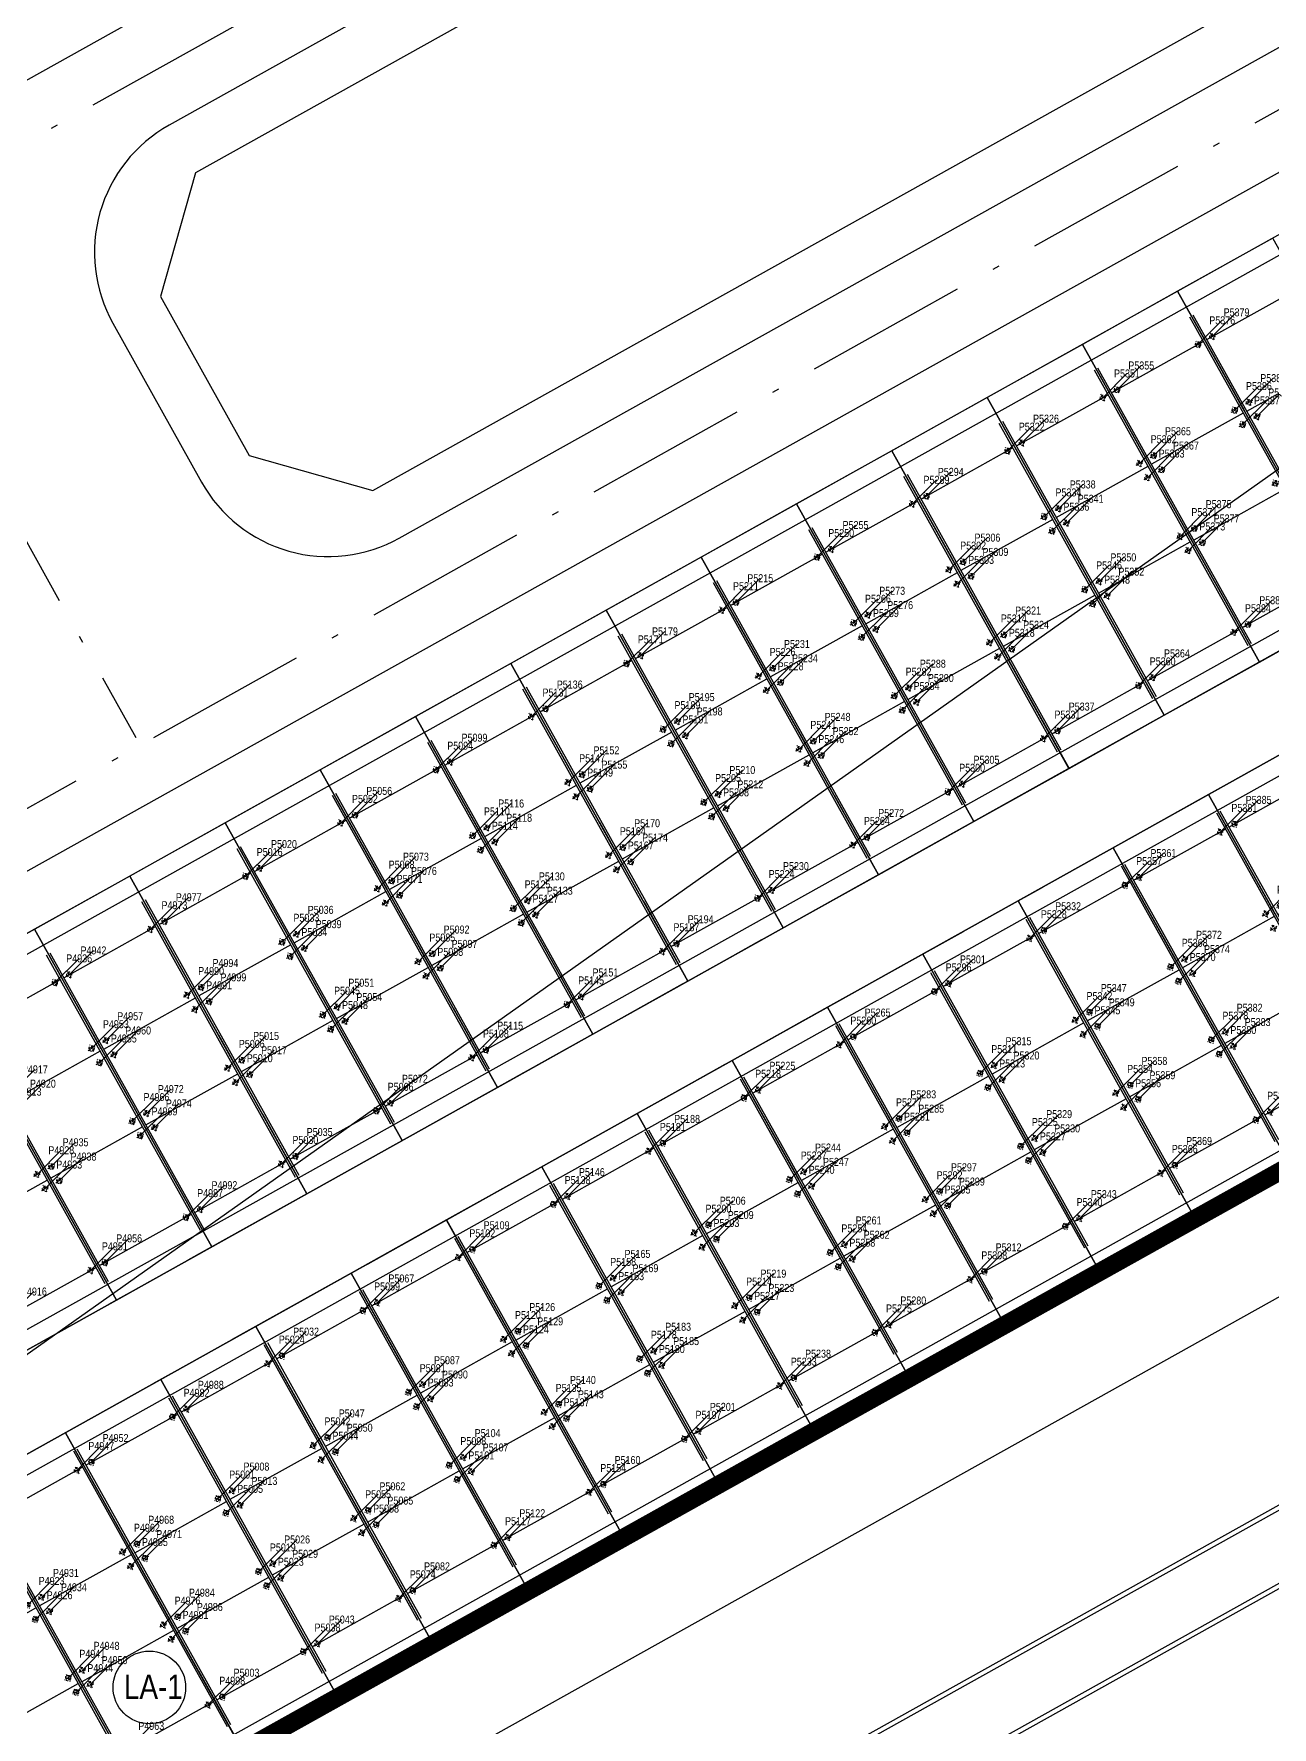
# Model space of a CAD drawing. Header units: millimetres. Extents: x 0 to 571985, y 0 to 2066666.
# Drawn here: x 569044.7 to 569112.8, y 2066265.1 to 2066358.2 of the extents above; entities that cross this region are included whole.
import ezdxf
from ezdxf.enums import TextEntityAlignment as Align
from ezdxf.xclip import XClip

# ---------------------------------------------------------------- set-up
doc = ezdxf.new("R2010")
doc.units = ezdxf.units.MM
for name, pattern in [('ACAD_ISO10W100', [18.5, 12, -3, 0.5, -3]), ('CENTER', [3, 1.5, -0.5, 0.5, -0.5]), ('CENTER2', [1.125, 0.75, -0.125, 0.125, -0.125]), ('HIDDEN', [0.75, 0.5, -0.25]), ('Xref Grid (A1)$0$CENTER2', [1.125, 0.75, -0.125, 0.125, -0.125])]:
    doc.linetypes.add(name, pattern=pattern)
for name, color, linetype, lineweight in [('A-KY HIEU', 34, 'Continuous', 20), ('A-NET THAY', 125, 'Continuous', 18), ('boDnv', 54, 'Continuous', 25), ('E- RANH GIOI', 1, 'CENTER', 13), ('kata_text', 254, 'Continuous', 30)]:
    doc.layers.add(name, color=color, linetype=linetype, lineweight=lineweight)
for name, color, linetype in [('BoThamCo', 94, 'Continuous'), ('CDC.01.AXIS', 160, 'CENTER2'), ('ChiaLo', 128, 'CENTER'), ('datOBt', 42, 'Continuous'), ('datOlienke', 42, 'Continuous'), ('datTruog', 134, 'Continuous'), ('LogDg', 7, 'Continuous'), ('LoLK', 6, 'Continuous'), ('RANHGIOI', 2, 'HIDDEN'), ('TimDg', 222, 'Continuous'), ('ViaHeS', 32, 'Continuous'), ('Xref Grid (A1)$0$01.AXIS', 160, 'Xref Grid (A1)$0$CENTER2')]:
    doc.layers.add(name, color=color, linetype=linetype)
doc.layers.add('KCS_Plotter', color=11, linetype='Continuous', plot=False)
doc.styles.add('kata_dim', font='vnrms.shx', dxfattribs={"width": 0.66, "oblique": 7})
doc.styles.add('kata_text', font='arial.ttf', dxfattribs={"width": 0.8})
doc.styles.add('rms', font='romans.shx', dxfattribs={"width": 0.7, "bigfont": 'vns.shx'})
doc.styles.add('VNH', font='', dxfattribs={"height": 2.5})
doc.styles.get('VNH').set_extended_font_data('.VnArial NarrowH')
doc.linetypes.add('ADL', pattern='A,0.125,-0.15,["++",rms,S=0.5,R=0,X=0,Y=-0.2245],-1.35,1.125', length=2.75)
doc.dimstyles.new('kata_dim_iso', dxfattribs={"dimtxt": 2.5, "dimasz": 1.5, "dimexe": 1.5, "dimexo": 2.5, "dimtad": 1, "dimdec": 0, "dimzin": 0, "dimdsep": 46, "dimtxsty": 'kata_dim', "dimblk": 'kata_block_ArchTick', "dimcen": 0.09, "dimdle": 1.2, "dimclrd": 8, "dimclre": 8, "dimclrt": 3, "dimadec": 0, "dimazin": 0, "dimtfac": 1, "dimtdec": 0, "dimtix": 1, "dimtofl": 0, "dimtmove": 0, "dimatfit": 3, "dimfxl": 3.75, "dimfxlon": 1, "dimtolj": 1, "dimtzin": 0, "dimarcsym": 0})

# ---------------------------------------------------------------- blocks, each defined once
blk = doc.blocks.new('NEN')
at = {"layer": 'boDnv', "color": 10, "linetype": 'ADL', "ltscale": 0.25}
for points in [[(359.506, 130.346), (389.04, 76.775), (387.315, 70.754), (232.191, -15.805), (226.405, -14.021), (199.009, 40.755), (200.902, 46.897), (353.525, 132.059)], [(236.622, -34.449), (249.689, -60.576), (255.475, -62.36), (412.421, 25.215), (414.146, 31.236), (400.061, 56.783), (394.08, 58.497), (238.515, -28.308)]]:
    blk.add_lwpolyline(points, close=True, dxfattribs=at)
for points in [[(447.024, -28.766, 0.001711), (440.579, -16.796), (434.623, -15.073), (276.129, -103.512), (274.235, -109.654), (280.307, -121.793)], [(453.046, -54.034), (455.698, -45.19, 0.001456), (450.312, -34.947), (283.441, -128.06), (289.631, -140.435), (295.361, -142.147), (300.824, -138.974)]]:
    blk.add_lwpolyline(points, format="xyb", close=True, dxfattribs=at)
at = {"layer": 'BoThamCo'}
blk.add_lwpolyline([(428.718, -3.481), (430.67, 3.334), (425.842, 12.092), (419.062, 14.034), (356.109, -21.094), (354.179, -27.896), (359.052, -36.629), (365.854, -38.559)], close=True, dxfattribs=at)
blk.add_lwpolyline([(460.283, -73.758, 1), (458.578, -70.701), (309.358, -153.965, 0.773158), (310.211, -157.243, 0.127931), (311.064, -157.021)], format="xyb", close=True, dxfattribs=at)
at = {"layer": 'ChiaLo', "ltscale": 5}
for points in [[(407.979, 44.494), (242.267, -47.972)], [(410.125, -27.598), (419.87, -45.063)], [(448.369, -29.161), (362.235, -77.223), (352.49, -59.758)], [(404.885, -30.521), (414.63, -47.986)], [(399.646, -33.445), (409.391, -50.91)], [(450.717, -33.576), (364.672, -81.589), (374.417, -99.054)], [(394.406, -36.369), (404.151, -53.834)], [(389.167, -39.292), (398.912, -56.757)], [(383.927, -42.216), (393.672, -59.681)], [(378.688, -45.14), (388.433, -62.605)], [(373.448, -48.063), (383.193, -65.528)], [(368.208, -50.987), (377.954, -68.452)], [(362.969, -53.91), (372.714, -71.375)], [(411.827, -55.276), (421.573, -72.741)], [(357.729, -56.834), (367.475, -74.299)], [(406.588, -58.2), (416.333, -75.665)], [(352.49, -59.758), (362.235, -77.223), (279.9, -123.165)], [(401.348, -61.124), (411.094, -78.589)], [(347.25, -62.681), (356.996, -80.146)], [(396.109, -64.047), (405.854, -81.512)], [(342.011, -65.605), (351.756, -83.07)], [(390.869, -66.971), (400.615, -84.436)], [(385.63, -69.894), (395.375, -87.359)], [(380.39, -72.818), (390.136, -90.283)], [(375.151, -75.742), (384.896, -93.207)], [(369.911, -78.665), (379.657, -96.13)], [(374.417, -99.054), (364.672, -81.589), (282.119, -127.653)], [(359.432, -84.513), (369.178, -101.978)], [(354.193, -87.436), (363.938, -104.901)], [(348.953, -90.36), (358.699, -107.825)], [(343.714, -93.283), (353.459, -110.748)], [(338.474, -96.207), (348.22, -113.672)]]:
    blk.add_lwpolyline(points, dxfattribs=at)
at = {"layer": 'datOBt'}
blk.add_lwpolyline([(235.548, -34.538), (248.986, -61.406), (255.589, -63.441), (413.268, 24.543), (415.221, 31.358), (400.736, 57.63), (393.956, 59.573), (237.678, -27.63)], close=True, dxfattribs=at)
at = {"layer": 'datOlienke'}
for points in [[(448.369, -29.161, 0.001887), (441.258, -15.951), (434.5, -13.997), (275.291, -102.834), (273.162, -109.742), (279.88, -123.176)], [(453.888, -54.71), (456.773, -45.088, 0.001636), (450.717, -33.576), (282.119, -127.653), (288.93, -141.269), (295.49, -143.229), (301.319, -139.843)]]:
    blk.add_lwpolyline(points, format="xyb", close=True, dxfattribs=at)
at = {"layer": 'datTruog', "linetype": 'ByBlock'}
blk.add_lwpolyline([(360.181, 131.193), (390.115, 76.896), (388.163, 70.081), (232.305, -16.886), (225.702, -14.851), (197.935, 40.666), (200.065, 47.574), (353.401, 133.135)], close=True, dxfattribs=at)
at = {"layer": 'LogDg'}
for points in [[(34.296, -348.766, -0.124666), (14.114, -339.771, 0.262937), (-5.331, -336.771, -0.009345), (-40.959, -349.473), (-145.868, -384.68, 0.405257), (-155.456, -403.235), (-146.557, -432.72), (-158.046, -436.187), (-166.572, -407.936, 0.423227), (-185.704, -398.049), (-272.077, -427.035, 0.40652), (-277.181, -436.964), (-262.947, -483.397), (-271.552, -486.035), (-285.593, -440.232, 0.421949), (-295.787, -434.992), (-422.26, -477.436, 0.346831), (-427.684, -485.726), (-426.662, -497.249, 0.109851), (-417.21, -527.045), (-422.398, -530.058, -0.109851), (-432.639, -497.779), (-433.194, -491.512, 0.484967), (-443.708, -484.634), (-484.199, -498.222, 0.36701), (-492.228, -511.51), (-484.402, -560.012), (-490.326, -560.967), (-497.433, -516.92, 0.457512), (-512.889, -507.388), (-525.337, -511.314, 0.375227), (-533.554, -524.795, 0.049445), (-523.248, -562.118), (-518.404, -576.577), (-525.515, -578.96), (-530.307, -564.659, -0.044276), (-540.221, -530.036, 0.448349), (-555.614, -520.863), (-568.853, -525.038), (-576.072, -502.149), (-552.391, -494.681, 0.333336), (-544.003, -482.976), (-545.865, -397.305, 0.120559), (-569.998, -307.198), (-621.979, -219.712, 0.334943), (-635.359, -214.239), (-686.931, -227.855), (-689.803, -216.977), (-647.957, -205.93, 0.498191), (-640.704, -188.198), (-654.378, -165.183, -0.144979), (-668.853, -108.061), (-659.845, 118.23, 0.428088), (-671.924, 130.707), (-689.222, 130.58), (-689.305, 141.83), (-670.344, 141.969, 0.400474), (-658.442, 153.492), (-657.828, 168.904), (-656.06, 189.374), (-648.588, 188.728), (-650.341, 168.432), (-650.889, 154.678, 0.425345), (-638.921, 142.201), (-621.613, 142.328, 0.402651), (-609.707, 153.94), (-609.387, 163.859, -0.019867), (-608.227, 179.942), (-606.8, 192.652), (-600.838, 191.983), (-602.264, 179.273, 0.019867), (-603.39, 163.665), (-603.676, 154.802, 0.425871), (-591.594, 142.415), (-548.362, 142.733), (-548.28, 131.483), (-592.887, 131.155, 0.401789), (-604.791, 119.578), (-607.754, 35.571, -0.005984), (-607.983, 30.718, 0.462462), (-599.177, 22.287), (-555.377, 26.801), (-554.762, 20.832), (-603.242, 15.836, 0.355613), (-610.381, 8.689), (-613.794, -24.838, 0.475348), (-605.015, -33.606), (-508.268, -23.636, 0.016072), (-476.806, -19.368, 0.37392), (-470.138, -11.259), (-470.705, 9.348), (-464.707, 9.513), (-464.235, -7.648, 0.461916), (-454.747, -15.288), (-421.581, -8.993, 0.020567), (-382.015, 0.216), (-299.764, 22.963, 0.415004), (-292.798, 35.293), (-296.969, 50.218), (-285.412, 53.448), (-281.218, 38.439, 0.413423), (-268.921, 31.492), (-169.968, 58.858, 0.427702), (-164.496, 69.052), (-169.623, 84.754), (-163.92, 86.616), (-158.479, 69.956, 0.400853), (-148.742, 64.729), (-123.897, 71.6, 0.437327), (-113.795, 91.173), (-114.462, 93.013), (-128.551, 136.154), (-105.736, 143.605), (-91.769, 100.833), (-90.91, 98.466, 0.429754), (-70.957, 89.772, 0.001079), (-63.934, 92.766, 0.001474), (-62.342, 93.454), (-47.534, 99.909, 0.386536), (-43.126, 109.726), (-48.301, 125.574), (-42.598, 127.436), (-38.076, 113.59, 0.442444), (-27.275, 108.739), (111.617, 169.28, 0.414214), (115.754, 179.811), (109.361, 194.478), (114.861, 196.875), (121.255, 182.208, 0.414214), (131.785, 178.071), (252.97, 230.894), (276.872, 241.312), (291.579, 249.057, 0.419837), (295.267, 261.365), (290.95, 269.196), (301.459, 274.99), (306.058, 266.648, 0.408717), (318.136, 263.031), (326.546, 267.464), (332.148, 256.836), (324.233, 252.656, 0.419466), (320.555, 240.352), (397.092, 101.523, 0.433643), (408.413, 98.649), (440.787, 119.386), (444.023, 114.334), (410.428, 92.813, 0.395048), (407.737, 82.215), (451.056, 3.639, -0.005576), (472.219, -35.781, 0.422017), (490.066, -41.118), (502.995, -33.918), (514.672, -54.886), (500.295, -62.892, 0.404193), (495.052, -80.181), (502.502, -94.711), (491.824, -100.186), (485.095, -87.061, 0.424556), (467.192, -81.64), (316.164, -165.913), (307.211, -171.115, 0.396001), (304.075, -181.611), (326.147, -225.742), (318.098, -229.768), (296.726, -187.038, 0.432664), (285.552, -183.699), (178.072, -246.148, 0.389772), (174.86, -256.488), (194.1, -297.126), (188.677, -299.693), (170.231, -260.733, 0.439085), (158.982, -257.239), (145.496, -265.075, -0.013452), (97.701, -291.151, 0.262926), (86.853, -307.563, -0.162068), (76.015, -333.842, 0.270323), (72.318, -353.653), (79.981, -375.074), (57.383, -383.157), (49.72, -361.737, 0.270325), (34.296, -348.766)], [(462.182, -42.484, 0.004173), (446.541, -13.107, 0.41755), (435.613, -9.94), (272.325, -101.054, 0.401037), (269.068, -111.618), (286.084, -145.639, 0.427514), (297.137, -149.047), (456.991, -59.849, 0.406017), (462.182, -42.484)]]:
    blk.add_lwpolyline(points, format="xyb", dxfattribs=at)
for points in [[(392.266, 68.936, 0.412716), (395.374, 79.784), (365.44, 134.08, 0.415712), (354.536, 137.204), (197.099, 49.355, 0.401037), (193.842, 38.79), (221.604, -16.718, 0.427514), (232.657, -20.125)], [(231.455, -36.414), (244.888, -63.273, 0.427514), (255.942, -66.68), (417.372, 23.397, 0.412716), (420.48, 34.246), (405.996, 60.518, 0.415712), (395.092, 63.642), (234.712, -25.849, 0.401037)], [(432.824, -4.625, 0.412716), (435.93, 6.222), (431.102, 14.979, 0.415712), (420.198, 18.103), (354.647, -18.474, 0.414214), (351.559, -29.358), (356.432, -38.091, 0.414214), (367.316, -41.178)], [(460.405, -73.976, 1), (458.456, -70.483), (309.236, -153.747, 0.773158), (310.211, -157.493, 0.127931), (311.185, -157.24)]]:
    blk.add_lwpolyline(points, format="xyb", close=True, dxfattribs=at)
at = {"layer": 'LoLK'}
for points in [[(415.364, -24.674), (410.125, -27.598), (419.87, -45.063), (425.109, -42.139)], [(410.125, -27.598), (404.885, -30.521), (414.63, -47.986), (419.87, -45.063)], [(404.885, -30.521), (399.646, -33.445), (409.391, -50.91), (414.63, -47.986)], [(399.646, -33.445), (394.406, -36.369), (404.151, -53.834), (409.391, -50.91)], [(394.406, -36.369), (389.167, -39.292), (398.912, -56.757), (404.151, -53.834)], [(389.167, -39.292), (383.927, -42.216), (393.672, -59.681), (398.912, -56.757)], [(383.927, -42.216), (378.688, -45.14), (388.433, -62.605), (393.672, -59.681)], [(378.688, -45.14), (373.448, -48.063), (383.193, -65.528), (388.433, -62.605)], [(373.448, -48.063), (368.208, -50.987), (377.954, -68.452), (383.193, -65.528)], [(368.208, -50.987), (362.969, -53.91), (372.714, -71.375), (377.954, -68.452)], [(417.067, -52.353), (411.827, -55.276), (421.573, -72.741), (426.812, -69.818)], [(362.969, -53.91), (357.729, -56.834), (367.475, -74.299), (372.714, -71.375)], [(411.827, -55.276), (406.588, -58.2), (416.333, -75.665), (421.573, -72.741)], [(357.729, -56.834), (352.49, -59.758), (362.235, -77.223), (367.475, -74.299)], [(406.588, -58.2), (401.348, -61.124), (411.094, -78.589), (416.333, -75.665)], [(352.49, -59.758), (347.25, -62.681), (356.996, -80.146), (362.235, -77.223)], [(401.348, -61.124), (396.109, -64.047), (405.854, -81.512), (411.094, -78.589)], [(347.25, -62.681), (342.011, -65.605), (351.756, -83.07), (356.996, -80.146)], [(396.109, -64.047), (390.869, -66.971), (400.615, -84.436), (405.854, -81.512)], [(342.011, -65.605), (336.771, -68.528), (346.517, -85.993), (351.756, -83.07)], [(390.869, -66.971), (385.63, -69.894), (395.375, -87.359), (400.615, -84.436)], [(385.63, -69.894), (380.39, -72.818), (390.136, -90.283), (395.375, -87.359)], [(380.39, -72.818), (375.151, -75.742), (384.896, -93.207), (390.136, -90.283)], [(375.151, -75.742), (369.911, -78.665), (379.657, -96.13), (384.896, -93.207)], [(369.911, -78.665), (364.672, -81.589), (374.417, -99.054), (379.657, -96.13)], [(364.672, -81.589), (359.432, -84.513), (369.178, -101.978), (374.417, -99.054)], [(359.432, -84.513), (354.193, -87.436), (363.938, -104.901), (369.178, -101.978)], [(354.193, -87.436), (348.953, -90.36), (358.699, -107.825), (363.938, -104.901)], [(348.953, -90.36), (343.714, -93.283), (353.459, -110.748), (358.699, -107.825)], [(343.714, -93.283), (338.474, -96.207), (348.22, -113.672), (353.459, -110.748)], [(338.474, -96.207), (333.235, -99.131), (342.98, -116.596), (348.22, -113.672)]]:
    blk.add_lwpolyline(points, close=True, dxfattribs=at)
at = {"layer": 'RANHGIOI', "color": 1, "ltscale": 9, "const_width": 1}
blk.add_lwpolyline([(460, -51.299, 0.006594), (435.293, -5.051), (303.078, 234.769), (284.672, 225.077), (-55.993, 76.586), (-56.839, 76.223, -0.005137), (-90.743, 62.093), (-377.217, -17.133, -0.020567), (-418.225, -26.678), (-463.443, -35.259, -0.021218), (-506.422, -41.541), (-623.638, -53.62), (-626.464, -70.884, 0.128574), (-620.42, -135.36), (-615.505, -148.86, 0.039408), (-607.143, -167.188), (-594.172, -190.555), (-547.57, -259.493, -0.11987), (-522.704, -326.397), (-507.917, -451.947), (-504.475, -473.277), (-499.271, -471.636), (-50.48, -321.024, 0.050684), (130.425, -239.135), (301.319, -139.843)], format="xyb", close=True, dxfattribs=at)
at = {"layer": 'TimDg', "linetype": 'ACAD_ISO10W100', "ltscale": 0.75}
blk.add_lwpolyline([(283.906, 294.402), (445.802, 0.743, -0.007517), (474.039, -52.348), (508.786, -120.117, 0.000278)], format="xyb", dxfattribs=at)
for points in [[(222.758, -29.084), (405.905, 73.111)], [(431.013, 27.573), (246.062, -75.628)], [(446.462, -0.451), (260.371, -104.289)], [(337.467, -24.625), (352.816, -52.132)]]:
    blk.add_lwpolyline(points, dxfattribs=at)
at = {"layer": 'ViaHeS', "elevation": 0}
blk.add_lwpolyline([(-483.362, -504.27), (-441.21, -490.124), (-436.029, -493.514), (-435.627, -498.044, 0.109851), (-424.993, -531.564), (-414.615, -525.539, -0.109851), (-423.674, -496.984), (-424.342, -489.445), (-420.001, -483.006), (-295.249, -441.14), (-289.043, -444.33), (-275.854, -487.354), (-258.645, -482.078), (-271.972, -438.601), (-268.698, -432.23), (-181.634, -403.012), (-172.975, -407.486), (-163.79, -437.92), (-140.813, -430.986), (-150.211, -399.847), (-145.597, -390.918), (-39.026, -355.153, 0.008545), (-6.235, -343.522, -0.249193), (12.375, -345.964, 0.09975), (30.772, -354.181, -0.256949), (45.215, -366.957), (51.733, -385.178), (85.63, -373.053), (79.112, -354.831, -0.256949), (82.174, -335.793, 0.136918), (92.607, -310.438, -0.249193), (103.308, -295.017, 0.012659), (148.511, -270.262), (162.157, -262.333), (168.62, -264.341), (185.966, -300.977), (196.811, -295.842), (179.033, -258.291), (181.216, -251.26), (287.384, -189.574), (293.944, -191.534), (314.073, -231.781), (330.172, -223.729), (309.538, -182.474), (311.625, -175.49), (319.134, -171.127), (408.277, -121.386), (412.274, -122.589), (434.351, -165.321), (442.347, -161.19), (420.137, -118.201), (421.38, -114.074), (470.335, -86.758), (479.641, -89.576), (486.485, -102.924), (507.841, -91.973), (500.499, -77.654), (503.421, -68.019), (517.591, -60.128), (500.076, -28.676), (486.971, -35.974), (477.625, -33.17, 0.0056), (456.311, 6.536), (412.324, 86.322), (414.12, 93.398), (444.832, 113.071), (439.977, 120.649), (409.766, 101.296), (403.142, 102.978), (327.714, 239.794), (330.524, 249.193), (334.945, 251.528), (323.749, 272.772), (318.926, 270.23), (309.354, 273.096), (306.713, 277.887), (285.696, 266.299), (288.11, 261.921), (285.295, 252.529), (274.271, 246.724), (129.387, 183.571), (122.806, 186.157), (117.612, 198.074), (106.611, 193.279), (111.806, 181.362), (109.22, 174.781), (26.33, 138.65), (-29.869, 114.154), (-36.004, 116.909), (-39.746, 128.368), (-51.153, 124.642), (-47.055, 112.092), (-50.086, 105.341), (-75.921, 94.08), (-84.511, 97.937), (-100.033, 145.467), (-134.254, 134.292), (-118.657, 86.529), (-123.231, 78.009), (-150.258, 70.535), (-156.629, 73.955), (-161.068, 87.547), (-172.475, 83.822), (-168.207, 70.753), (-171.474, 64.667), (-269.546, 37.545), (-275.711, 41.028), (-279.634, 55.063), (-302.748, 48.603), (-298.843, 34.63), (-302.316, 28.482), (-383.614, 5.999, -0.020567), (-422.7, -3.099), (-456.246, -9.465), (-461.296, -5.399), (-461.708, 9.595), (-473.703, 9.265), (-473.239, -7.637), (-478.028, -13.489, -0.015955), (-508.883, -17.667), (-606.147, -27.691), (-610.614, -23.229), (-607.49, 7.461), (-602.01, 12.947), (-554.455, 17.848), (-555.685, 29.785), (-600.448, 25.172), (-605.043, 29.645, 0.007073), (-604.756, 35.466), (-601.912, 116.095), (-594.665, 123.142), (-548.221, 123.483), (-548.421, 150.733), (-593.42, 150.402), (-600.493, 157.35, -0.027886), (-599.283, 178.939), (-597.857, 191.648), (-609.782, 192.987), (-611.208, 180.277, 0.019867), (-612.385, 163.955), (-612.597, 157.389), (-619.823, 150.342), (-639.316, 150.198), (-646.998, 158.133), (-646.598, 168.196), (-644.852, 188.405), (-659.796, 189.697), (-661.572, 169.14), (-662.014, 158.023), (-670.332, 149.97), (-689.364, 149.83), (-689.163, 122.58), (-671.417, 122.71), (-663.736, 114.776), (-672.6, -107.912, 0.144979), (-657.602, -167.099), (-644.687, -188.836), (-648.335, -197.756), (-691.845, -209.242), (-684.889, -235.59), (-633.86, -222.118), (-622.039, -226.953), (-573.255, -309.058, -0.120474), (-549.614, -397.387), (-547.842, -478.902), (-555.298, -489.306), (-577.876, -496.427), (-567.048, -530.76), (-552.743, -526.248), (-543.713, -531.719, 0.042979), (-533.836, -565.928), (-529.071, -580.151), (-514.848, -575.386), (-519.719, -560.846, -0.045576), (-529.315, -527.166), (-523.005, -516.87), (-508.247, -512.215), (-500.456, -517.02), (-493.287, -561.445), (-481.44, -559.534), (-488.883, -513.408), (-483.362, -504.27)], format="xyb", dxfattribs=at)
at = {"layer": 'ViaHeS'}
for points in [[(360.181, 131.193), (390.115, 76.896), (388.163, 70.081), (232.305, -16.886), (225.702, -14.851), (197.935, 40.666), (200.065, 47.574), (353.401, 133.135)], [(235.548, -34.538), (248.986, -61.406), (255.589, -63.441), (413.268, 24.543), (415.221, 31.358), (400.736, 57.63), (393.956, 59.573), (237.678, -27.63)], [(425.842, 12.092), (419.062, 14.034), (356.109, -21.094), (354.179, -27.896), (359.052, -36.629), (365.854, -38.559), (428.718, -3.481), (430.67, 3.334)]]:
    blk.add_lwpolyline(points, close=True, dxfattribs=at)
blk.add_lwpolyline([(441.258, -15.951), (434.5, -13.997), (275.291, -102.834), (273.162, -109.742), (288.93, -141.269), (295.49, -143.229), (301.319, -139.843), (453.888, -54.71), (456.773, -45.088, 0.004151)], format="xyb", close=True, dxfattribs=at)
blk.add_lwpolyline([(450.717, -33.576), (448.369, -29.161), (279.88, -123.176), (282.119, -127.653), (450.717, -33.576)], dxfattribs=at)
blk = doc.blocks.new('NEN A')
at = {"layer": 'datOlienke'}
for points in [[(7.63, 25, 0.001887), (7.857, 40), (2.908, 45), (-179.409, 45), (-184.635, 40.005), (-185.313, 25)], [(0, 0), (7.208, 6.997, 0.001636), (7.529, 20), (-185.54, 20), (-186.227, 4.791), (-181.454, -0.117), (-174.714, 0)]]:
    blk.add_lwpolyline(points, format="xyb", close=True, dxfattribs=at)
at = {"layer": 'LoLK'}
for points in [[(-103.005, 45), (-109.005, 45), (-109.005, 25), (-103.005, 25)], [(-97.005, 45), (-103.005, 45), (-103.005, 25), (-97.005, 25)], [(-91.005, 45), (-97.005, 45), (-97.005, 25), (-91.005, 25)], [(-85.005, 45), (-91.005, 45), (-91.005, 25), (-85.005, 25)], [(-79.005, 45), (-85.005, 45), (-85.005, 25), (-79.005, 25)], [(-73.005, 45), (-79.005, 45), (-79.005, 25), (-73.005, 25)], [(-67.005, 45), (-73.005, 45), (-73.005, 25), (-67.005, 25)], [(-61.005, 45), (-67.005, 45), (-67.005, 25), (-61.005, 25)], [(-55.005, 45), (-61.005, 45), (-61.005, 25), (-55.005, 25)], [(-49.005, 45), (-55.005, 45), (-55.005, 25), (-49.005, 25)], [(-43.005, 45), (-49.005, 45), (-49.005, 25), (-43.005, 25)], [(-37.005, 45), (-43.005, 45), (-43.005, 25), (-37.005, 25)], [(-31.005, 45), (-37.005, 45), (-37.005, 25), (-31.005, 25)], [(-25.005, 45), (-31.005, 45), (-31.005, 25), (-25.005, 25)], [(-19.005, 45), (-25.005, 45), (-25.005, 25), (-19.005, 25)], [(-121.005, 20), (-127.005, 20), (-127.005, 0), (-121.005, 0)], [(-115.005, 20), (-121.005, 20), (-121.005, 0), (-115.005, 0)], [(-109.005, 20), (-115.005, 20), (-115.005, 0), (-109.005, 0)], [(-103.005, 20), (-109.005, 20), (-109.005, 0), (-103.005, 0)], [(-97.005, 20), (-103.005, 20), (-103.005, 0), (-97.005, 0)], [(-91.005, 20), (-97.005, 20), (-97.005, 0), (-91.005, 0)], [(-85.005, 20), (-91.005, 20), (-91.005, 0), (-85.005, 0)], [(-79.005, 20), (-85.005, 20), (-85.005, 0), (-79.005, 0)], [(-73.005, 20), (-79.005, 20), (-79.005, 0), (-73.005, 0)], [(-67.005, 20), (-73.005, 20), (-73.005, 0), (-67.005, 0)], [(-61.005, 20), (-67.005, 20), (-67.005, 0), (-61.005, 0)], [(-55.005, 20), (-61.005, 20), (-61.005, 0), (-55.005, 0)], [(-49.005, 20), (-55.005, 20), (-55.005, 0), (-49.005, 0)], [(-43.005, 20), (-49.005, 20), (-49.005, 0), (-43.005, 0)], [(-37.005, 20), (-43.005, 20), (-43.005, 0), (-37.005, 0)], [(-31.005, 20), (-37.005, 20), (-37.005, 0), (-31.005, 0)]]:
    blk.add_lwpolyline(points, close=True, dxfattribs=at)
blk = doc.blocks.new('A$C758D662A')
at = {"linetype": 'HIDDEN', "ltscale": 500}
for radius in [300, 200]:
    blk.add_circle((0, 0), radius, dxfattribs=at)
at = {"layer": 'CDC.01.AXIS', "ltscale": 200}
for p, q in [((437, 0), (-437, 0)), ((0, 437), (0, -437))]:
    blk.add_line(p, q, dxfattribs=at)
blk = doc.blocks.new('pile Plan')
at = {"xscale": 0.5, "yscale": 0.5, "zscale": 0.5}
for p in [(340, 14779), (5440.000004, 14779), (340, 9630), (5440.000004, 9630), (340, 8730), (5440.000004, 8730), (340, 5040), (5440.000004, 5040), (340, 4140), (5440.000004, 4140), (340, -1), (5440.000004, -1)]:
    blk.add_blockref('A$C758D662A', p, dxfattribs=at)
blk = doc.blocks.new('A5 - 2')
at = {"layer": 'Xref Grid (A1)$0$01.AXIS', "ltscale": 500}
for p, q in [((0.11, -1.086), (0.11, -18.434)), ((5.89, -1.086), (5.89, -18.434)), ((0.11, -2.11), (5.89, -2.11)), ((0.11, -7.62), (5.89, -7.62)), ((0.11, -12.39), (5.89, -12.39)), ((0.11, -16.89), (5.89, -16.89))]:
    blk.add_line(p, q, dxfattribs=at)
at = {"xscale": 0.001, "yscale": 0.001, "zscale": 0.001}
blk.add_blockref('pile Plan', (0.11, -16.89), dxfattribs=at)
blk = doc.blocks.new('A1 - 2')
at = {"layer": 'Xref Grid (A1)$0$01.AXIS', "ltscale": 500}
for p, q in [((0.11, -1.086), (0.11, -18.434)), ((5.89, -1.086), (5.89, -18.434)), ((0.11, -2.11), (5.89, -2.11)), ((0.11, -7.62), (5.89, -7.62)), ((0.11, -12.39), (5.89, -12.39)), ((0.11, -16.89), (5.89, -16.89))]:
    blk.add_line(p, q, dxfattribs=at)
at = {"xscale": 0.001, "yscale": 0.001, "zscale": 0.001}
blk.add_blockref('pile Plan', (0.11, -16.89), dxfattribs=at)
blk = doc.blocks.new('a5 sao - 2')
at = {"layer": 'Xref Grid (A1)$0$01.AXIS', "ltscale": 500}
for p, q in [((-5.89, -1.086), (-5.89, -18.434)), ((-0.11, -1.086), (-0.11, -18.434)), ((-5.89, -2.11), (-0.11, -2.11)), ((-5.89, -7.62), (-0.11, -7.62)), ((-5.89, -12.39), (-0.11, -12.39)), ((-5.89, -16.89), (-0.11, -16.89))]:
    blk.add_line(p, q, dxfattribs=at)
at = {"xscale": 0.001, "yscale": 0.001, "zscale": 0.001}
blk.add_blockref('pile Plan', (-5.89, -16.89), dxfattribs=at)
blk = doc.blocks.new('a1 sao - 2')
at = {"layer": 'Xref Grid (A1)$0$01.AXIS', "ltscale": 500}
for p, q in [((0.11, -1.086), (0.11, -18.434)), ((5.89, -1.086), (5.89, -18.434)), ((0.11, -2.11), (5.89, -2.11)), ((0.11, -7.62), (5.89, -7.62)), ((0.11, -12.39), (5.89, -12.39)), ((0.11, -16.89), (5.89, -16.89))]:
    blk.add_line(p, q, dxfattribs=at)
at = {"xscale": 0.001, "yscale": 0.001, "zscale": 0.001}
blk.add_blockref('pile Plan', (0.11, -16.89), dxfattribs=at)
blk = doc.blocks.new('A$C33BC4D2A')
at = {"layer": 'A-KY HIEU', "color": 0, "const_width": 1.022}
blk.add_lwpolyline([(14.345, -292.097), (14.345, -4.903), (414.985, -4.903), (414.985, -292.097)], close=True, dxfattribs=at)
at = {"layer": 'Defpoints', "color": 125}
blk.add_lwpolyline([(0, -297), (420, -297), (420, 0), (0, 0)], close=True, dxfattribs=at)
blk = doc.blocks.new('kata_block_ArchTick')
at = {"color": 8}
blk.add_line((1, 0), (-1, 0), dxfattribs=at)
at = {"color": 8, "const_width": 0.15}
blk.add_lwpolyline([(-0.5, -0.5), (0.5, 0.5)], dxfattribs=at)
blk = doc.blocks.new('*U101')
at = {"color": 0, "ltscale": 0.8, "style": 'kata_text', "width": 0.8}
blk.add_attdef('TEN', text='', height=2.2, dxfattribs=at).set_placement((6.67, 6.67), align=Align.MIDDLE_CENTER)
at = {"color": 0, "ltscale": 0.8, "style": 'kata_text', "width": 0.8, "flags": 1}
blk.add_attdef('CHU_THICH', text='', height=2.2, dxfattribs=at).set_placement((0, 0), align=Align.MIDDLE_CENTER)
at = {"layer": 'Defpoints'}
blk.add_leader([(0, 0), (6.67, 6.67)], dimstyle='kata_dim_iso', override={"dimasz": 0.6, "dimgap": 0.625, "dimtad": 0}, dxfattribs=at)
blk = doc.blocks.new('A$C7EE856B3')
at = {"layer": 'kata_text', "xscale": 0.2, "yscale": 0.2, "zscale": 0.2}
for p, values in [((480.539, -96.228, 0.002), {'TEN': 'P5376'}), ((481.325, -95.789, 0.002), {'TEN': 'P5379'}), ((475.299, -99.152, 0.002), {'TEN': 'P5351'}), ((476.085, -98.713, 0.002), {'TEN': 'P5355'}), ((482.557, -99.844, 0.002), {'TEN': 'P5386'}), ((483.343, -99.406, 0.002), {'TEN': 'P5389'}), ((483.781, -100.192, 0.002), {'TEN': 'P5391'}), ((482.995, -100.63, 0.002), {'TEN': 'P5387'}), ((470.06, -102.075, 0.002), {'TEN': 'P5322'}), ((470.846, -101.637, 0.002), {'TEN': 'P5326'}), ((477.317, -102.768, 0.002), {'TEN': 'P5362'}), ((478.103, -102.329, 0.002), {'TEN': 'P5365'}), ((477.756, -103.554, 0.002), {'TEN': 'P5363'}), ((478.542, -103.115, 0.002), {'TEN': 'P5367'}), ((465.606, -104.56, 0.002), {'TEN': 'P5294'}), ((464.82, -104.999, 0.002), {'TEN': 'P5289'}), ((472.078, -105.691, 0.002), {'TEN': 'P5334'}), ((472.864, -105.253, 0.002), {'TEN': 'P5338'}), ((472.516, -106.477, 0.002), {'TEN': 'P5336'}), ((473.302, -106.039, 0.002), {'TEN': 'P5341'}), ((480.34, -106.337, 0.002), {'TEN': 'P5375'}), ((460.367, -107.484, 0.002), {'TEN': 'P5255'}), ((479.554, -106.776, 0.002), {'TEN': 'P5371'}), ((479.992, -107.562, 0.002), {'TEN': 'P5373'}), ((480.778, -107.123, 0.002), {'TEN': 'P5377'}), ((459.581, -107.922, 0.002), {'TEN': 'P5250'}), ((466.838, -108.615, 0.002), {'TEN': 'P5302'}), ((467.624, -108.176, 0.002), {'TEN': 'P5306'}), ((467.277, -109.401, 0.002), {'TEN': 'P5303'}), ((468.063, -108.962, 0.002), {'TEN': 'P5309'}), ((475.1, -109.261, 0.002), {'TEN': 'P5350'}), ((455.127, -110.408, 0.002), {'TEN': 'P5215'}), ((474.314, -109.7, 0.002), {'TEN': 'P5346'}), ((475.539, -110.047, 0.002), {'TEN': 'P5352'}), ((454.341, -110.846, 0.002), {'TEN': 'P5211'}), ((462.385, -111.1, 0.002), {'TEN': 'P5273'}), ((474.753, -110.486, 0.002), {'TEN': 'P5348'}), ((461.599, -111.539, 0.002), {'TEN': 'P5266'}), ((462.037, -112.325, 0.002), {'TEN': 'P5269'}), ((462.823, -111.886, 0.002), {'TEN': 'P5276'}), ((469.861, -112.185, 0.002), {'TEN': 'P5321'}), ((482.501, -112.058, 0.002), {'TEN': 'P5384'}), ((483.287, -111.62, 0.002), {'TEN': 'P5388'}), ((469.075, -112.623, 0.002), {'TEN': 'P5314'}), ((470.299, -112.971, 0.002), {'TEN': 'P5324'}), ((449.102, -113.77, 0.002), {'TEN': 'P5171'}), ((449.888, -113.331, 0.002), {'TEN': 'P5179'}), ((457.145, -114.024, 0.002), {'TEN': 'P5231'}), ((469.513, -113.409, 0.002), {'TEN': 'P5318'}), ((456.359, -114.462, 0.002), {'TEN': 'P5226'}), ((457.584, -114.81, 0.002), {'TEN': 'P5234'}), ((464.621, -115.108, 0.002), {'TEN': 'P5288'}), ((477.262, -114.982, 0.002), {'TEN': 'P5360'}), ((478.048, -114.543, 0.002), {'TEN': 'P5364'}), ((456.798, -115.248, 0.002), {'TEN': 'P5228'}), ((463.835, -115.547, 0.002), {'TEN': 'P5282'}), ((465.06, -115.894, 0.002), {'TEN': 'P5290'}), ((443.862, -116.693, 0.002), {'TEN': 'P5131'}), ((444.648, -116.255, 0.002), {'TEN': 'P5136'}), ((451.906, -116.947, 0.002), {'TEN': 'P5195'}), ((464.274, -116.333, 0.002), {'TEN': 'P5284'}), ((451.12, -117.386, 0.002), {'TEN': 'P5189'}), ((452.344, -117.733, 0.002), {'TEN': 'P5198'}), ((472.022, -117.906, 0.002), {'TEN': 'P5331'}), ((472.808, -117.467, 0.002), {'TEN': 'P5337'}), ((451.558, -118.172, 0.002), {'TEN': 'P5191'}), ((458.596, -118.47, 0.002), {'TEN': 'P5241'}), ((459.382, -118.032, 0.002), {'TEN': 'P5248'}), ((459.82, -118.818, 0.002), {'TEN': 'P5252'}), ((438.623, -119.617, 0.002), {'TEN': 'P5094'}), ((439.409, -119.178, 0.002), {'TEN': 'P5099'}), ((459.034, -119.256, 0.002), {'TEN': 'P5246'}), ((445.88, -120.309, 0.002), {'TEN': 'P5147'}), ((446.666, -119.871, 0.002), {'TEN': 'P5152'}), ((447.105, -120.657, 0.002), {'TEN': 'P5155'}), ((467.569, -120.391, 0.002), {'TEN': 'P5305'}), ((446.319, -121.095, 0.002), {'TEN': 'P5149'}), ((453.356, -121.394, 0.002), {'TEN': 'P5205'}), ((454.142, -120.956, 0.002), {'TEN': 'P5210'}), ((466.783, -120.829, 0.002), {'TEN': 'P5300'}), ((433.383, -122.541, 0.002), {'TEN': 'P5052'}), ((434.169, -122.102, 0.002), {'TEN': 'P5056'}), ((453.795, -122.18, 0.002), {'TEN': 'P5208'}), ((454.581, -121.741, 0.002), {'TEN': 'P5212'}), ((440.641, -123.233, 0.002), {'TEN': 'P5110'}), ((441.427, -122.795, 0.002), {'TEN': 'P5116'}), ((462.329, -123.314, 0.002), {'TEN': 'P5272'}), ((481.755, -123.035, 0.002), {'TEN': 'P5381'}), ((482.541, -122.596, 0.002), {'TEN': 'P5385'}), ((441.079, -124.019, 0.002), {'TEN': 'P5114'}), ((441.865, -123.58, 0.002), {'TEN': 'P5118'}), ((448.117, -124.318, 0.002), {'TEN': 'P5164'}), ((448.903, -123.879, 0.002), {'TEN': 'P5170'}), ((461.543, -123.753, 0.002), {'TEN': 'P5264'}), ((428.93, -125.026, 0.002), {'TEN': 'P5020'}), ((448.555, -125.104, 0.002), {'TEN': 'P5167'}), ((449.341, -124.665, 0.002), {'TEN': 'P5174'}), ((428.144, -125.464, 0.002), {'TEN': 'P5016'}), ((435.401, -126.157, 0.002), {'TEN': 'P5068'}), ((436.187, -125.718, 0.002), {'TEN': 'P5073'}), ((457.09, -126.238, 0.002), {'TEN': 'P5230'}), ((476.516, -125.959, 0.002), {'TEN': 'P5357'}), ((477.302, -125.52, 0.002), {'TEN': 'P5361'}), ((435.84, -126.943, 0.002), {'TEN': 'P5071'}), ((436.626, -126.504, 0.002), {'TEN': 'P5076'}), ((442.877, -127.241, 0.002), {'TEN': 'P5125'}), ((443.663, -126.803, 0.002), {'TEN': 'P5130'}), ((456.304, -126.676, 0.002), {'TEN': 'P5224'}), ((423.69, -127.949, 0.002), {'TEN': 'P4977'}), ((443.316, -128.027, 0.002), {'TEN': 'P5127'}), ((444.102, -127.589, 0.002), {'TEN': 'P5133'}), ((484.264, -127.531, 0.002), {'TEN': 'P5392'}), ((422.904, -128.388, 0.002), {'TEN': 'P4973'}), ((430.162, -129.08, 0.002), {'TEN': 'P5033'}), ((430.948, -128.642, 0.002), {'TEN': 'P5036'}), ((471.276, -128.882, 0.002), {'TEN': 'P5328'}), ((472.062, -128.444, 0.002), {'TEN': 'P5332'}), ((430.6, -129.866, 0.002), {'TEN': 'P5034'}), ((431.386, -129.428, 0.002), {'TEN': 'P5039'}), ((438.424, -129.726, 0.002), {'TEN': 'P5092'}), ((451.064, -129.6, 0.002), {'TEN': 'P5187'}), ((451.85, -129.161, 0.002), {'TEN': 'P5194'}), ((479.811, -130.016, 0.002), {'TEN': 'P5372'}), ((418.451, -130.873, 0.002), {'TEN': 'P4942'}), ((437.638, -130.165, 0.002), {'TEN': 'P5085'}), ((438.076, -130.951, 0.002), {'TEN': 'P5088'}), ((438.862, -130.512, 0.002), {'TEN': 'P5097'}), ((479.025, -130.455, 0.002), {'TEN': 'P5368'}), ((480.249, -130.802, 0.002), {'TEN': 'P5374'}), ((417.665, -131.311, 0.002), {'TEN': 'P4936'}), ((425.708, -131.565, 0.002), {'TEN': 'P4994'}), ((466.037, -131.806, 0.002), {'TEN': 'P5296'}), ((466.823, -131.367, 0.002), {'TEN': 'P5301'}), ((479.463, -131.241, 0.002), {'TEN': 'P5370'}), ((424.922, -132.004, 0.002), {'TEN': 'P4990'}), ((425.361, -132.79, 0.002), {'TEN': 'P4991'}), ((426.147, -132.351, 0.002), {'TEN': 'P4999'}), ((433.184, -132.65, 0.002), {'TEN': 'P5051'}), ((445.825, -132.524, 0.002), {'TEN': 'P5145'}), ((446.611, -132.085, 0.002), {'TEN': 'P5151'}), ((432.398, -133.089, 0.002), {'TEN': 'P5045'}), ((433.623, -133.436, 0.002), {'TEN': 'P5054'}), ((473.785, -133.379, 0.002), {'TEN': 'P5342'}), ((474.571, -132.94, 0.002), {'TEN': 'P5347'}), ((475.01, -133.726, 0.002), {'TEN': 'P5349'}), ((420.469, -134.489, 0.002), {'TEN': 'P4957'}), ((432.837, -133.874, 0.002), {'TEN': 'P5048'}), ((461.583, -134.291, 0.002), {'TEN': 'P5265'}), ((474.224, -134.165, 0.002), {'TEN': 'P5345'}), ((481.261, -134.463, 0.002), {'TEN': 'P5378'}), ((482.047, -134.025, 0.002), {'TEN': 'P5382'}), ((419.683, -134.928, 0.002), {'TEN': 'P4953'}), ((420.907, -135.275, 0.002), {'TEN': 'P4960'}), ((427.945, -135.574, 0.002), {'TEN': 'P5015'}), ((440.585, -135.447, 0.002), {'TEN': 'P5108'}), ((441.371, -135.009, 0.002), {'TEN': 'P5115'}), ((460.797, -134.73, 0.002), {'TEN': 'P5260'}), ((481.7, -135.249, 0.002), {'TEN': 'P5380'}), ((482.486, -134.811, 0.002), {'TEN': 'P5383'}), ((420.121, -135.714, 0.002), {'TEN': 'P4955'}), ((427.159, -136.012, 0.002), {'TEN': 'P5006'}), ((428.383, -136.36, 0.002), {'TEN': 'P5017'}), ((468.546, -136.302, 0.002), {'TEN': 'P5311'}), ((469.332, -135.864, 0.002), {'TEN': 'P5315'}), ((415.229, -137.413, 0.002), {'TEN': 'P4917'}), ((427.597, -136.798, 0.002), {'TEN': 'P5010'}), ((456.344, -137.215, 0.002), {'TEN': 'P5225'}), ((468.984, -137.088, 0.002), {'TEN': 'P5313'}), ((469.77, -136.65, 0.002), {'TEN': 'P5320'}), ((476.022, -137.387, 0.002), {'TEN': 'P5354'}), ((476.808, -136.948, 0.002), {'TEN': 'P5358'}), ((415.668, -138.199, 0.002), {'TEN': 'P4920'}), ((435.346, -138.371, 0.002), {'TEN': 'P5066'}), ((436.132, -137.932, 0.002), {'TEN': 'P5072'}), ((455.558, -137.653, 0.002), {'TEN': 'P5218'}), ((476.46, -138.173, 0.002), {'TEN': 'P5356'}), ((477.246, -137.734, 0.002), {'TEN': 'P5359'}), ((414.882, -138.637, 0.002), {'TEN': 'P4913'}), ((421.919, -138.936, 0.002), {'TEN': 'P4966'}), ((422.705, -138.497, 0.002), {'TEN': 'P4972'}), ((423.144, -139.283, 0.002), {'TEN': 'P4974'}), ((463.306, -139.226, 0.002), {'TEN': 'P5277'}), ((464.092, -138.787, 0.002), {'TEN': 'P5283'}), ((483.718, -138.865, 0.002), {'TEN': 'P5390'}), ((484.504, -138.427, 0.002), {'TEN': 'P5393'}), ((422.358, -139.722, 0.002), {'TEN': 'P4969'}), ((451.104, -140.138, 0.002), {'TEN': 'P5188'}), ((463.745, -140.012, 0.002), {'TEN': 'P5281'}), ((464.531, -139.573, 0.002), {'TEN': 'P5285'}), ((471.568, -139.872, 0.002), {'TEN': 'P5329'}), ((430.892, -140.856, 0.002), {'TEN': 'P5035'}), ((450.318, -140.577, 0.002), {'TEN': 'P5181'}), ((470.782, -140.31, 0.002), {'TEN': 'P5325'}), ((471.221, -141.096, 0.002), {'TEN': 'P5327'}), ((472.007, -140.658, 0.002), {'TEN': 'P5330'}), ((416.68, -141.859, 0.002), {'TEN': 'P4928'}), ((417.466, -141.421, 0.002), {'TEN': 'P4935'}), ((430.106, -141.294, 0.002), {'TEN': 'P5030'}), ((458.853, -141.711, 0.002), {'TEN': 'P5244'}), ((478.478, -141.789, 0.002), {'TEN': 'P5366'}), ((479.264, -141.35, 0.002), {'TEN': 'P5369'}), ((417.118, -142.645, 0.002), {'TEN': 'P4933'}), ((417.904, -142.207, 0.002), {'TEN': 'P4938'}), ((445.865, -143.062, 0.002), {'TEN': 'P5146'}), ((458.067, -142.149, 0.002), {'TEN': 'P5237'}), ((458.505, -142.935, 0.002), {'TEN': 'P5240'}), ((459.291, -142.497, 0.002), {'TEN': 'P5247'}), ((466.329, -142.796, 0.002), {'TEN': 'P5297'}), ((425.653, -143.78, 0.002), {'TEN': 'P4992'}), ((445.079, -143.5, 0.002), {'TEN': 'P5138'}), ((465.543, -143.234, 0.002), {'TEN': 'P5292'}), ((466.767, -143.581, 0.002), {'TEN': 'P5299'}), ((424.867, -144.218, 0.002), {'TEN': 'P4987'}), ((453.613, -144.635, 0.002), {'TEN': 'P5206'}), ((465.981, -144.02, 0.002), {'TEN': 'P5295'}), ((473.239, -144.713, 0.002), {'TEN': 'P5340'}), ((474.025, -144.274, 0.002), {'TEN': 'P5343'}), ((452.827, -145.073, 0.002), {'TEN': 'P5200'}), ((453.266, -145.859, 0.002), {'TEN': 'P5203'}), ((454.052, -145.421, 0.002), {'TEN': 'P5209'}), ((461.089, -145.719, 0.002), {'TEN': 'P5261'}), ((420.413, -146.703, 0.002), {'TEN': 'P4956'}), ((439.839, -146.424, 0.002), {'TEN': 'P5102'}), ((440.625, -145.985, 0.002), {'TEN': 'P5109'}), ((460.303, -146.158, 0.002), {'TEN': 'P5254'}), ((461.528, -146.505, 0.002), {'TEN': 'P5262'}), ((419.627, -147.142, 0.002), {'TEN': 'P4951'}), ((448.374, -147.558, 0.002), {'TEN': 'P5165'}), ((460.742, -146.944, 0.002), {'TEN': 'P5258'}), ((467.999, -147.636, 0.002), {'TEN': 'P5308'}), ((468.785, -147.198, 0.002), {'TEN': 'P5312'}), ((447.588, -147.997, 0.002), {'TEN': 'P5158'}), ((448.812, -148.344, 0.002), {'TEN': 'P5169'}), ((455.85, -148.643, 0.002), {'TEN': 'P5219'}), ((434.6, -149.348, 0.002), {'TEN': 'P5059'}), ((435.386, -148.909, 0.002), {'TEN': 'P5067'}), ((448.026, -148.783, 0.002), {'TEN': 'P5163'}), ((455.064, -149.081, 0.002), {'TEN': 'P5214'}), ((456.288, -149.429, 0.002), {'TEN': 'P5223'}), ((415.174, -149.627, 0.002), {'TEN': 'P4916'}), ((443.134, -150.482, 0.002), {'TEN': 'P5126'}), ((455.502, -149.867, 0.002), {'TEN': 'P5217'}), ((463.546, -150.121, 0.002), {'TEN': 'P5280'}), ((442.348, -150.92, 0.002), {'TEN': 'P5120'}), ((443.573, -151.268, 0.002), {'TEN': 'P5129'}), ((462.76, -150.56, 0.002), {'TEN': 'P5275'}), ((429.36, -152.271, 0.002), {'TEN': 'P5024'}), ((430.146, -151.833, 0.002), {'TEN': 'P5032'}), ((442.787, -151.706, 0.002), {'TEN': 'P5124'}), ((449.824, -152.005, 0.002), {'TEN': 'P5178'}), ((450.61, -151.566, 0.002), {'TEN': 'P5183'}), ((451.049, -152.352, 0.002), {'TEN': 'P5185'}), ((450.263, -152.791, 0.002), {'TEN': 'P5180'}), ((458.306, -153.045, 0.002), {'TEN': 'P5238'}), ((437.109, -153.844, 0.002), {'TEN': 'P5081'}), ((437.895, -153.405, 0.002), {'TEN': 'P5087'}), ((438.333, -154.191, 0.002), {'TEN': 'P5090'}), ((457.52, -153.483, 0.002), {'TEN': 'P5233'}), ((424.907, -154.756, 0.002), {'TEN': 'P4988'}), ((437.547, -154.63, 0.002), {'TEN': 'P5083'}), ((444.585, -154.929, 0.002), {'TEN': 'P5135'}), ((445.371, -154.49, 0.002), {'TEN': 'P5140'}), ((424.121, -155.195, 0.002), {'TEN': 'P4982'}), ((445.023, -155.715, 0.002), {'TEN': 'P5137'}), ((445.809, -155.276, 0.002), {'TEN': 'P5143'}), ((453.067, -155.968, 0.002), {'TEN': 'P5201'}), ((431.869, -156.768, 0.002), {'TEN': 'P5042'}), ((432.655, -156.329, 0.002), {'TEN': 'P5047'}), ((452.281, -156.407, 0.002), {'TEN': 'P5197'}), ((419.667, -157.68, 0.002), {'TEN': 'P4952'}), ((432.308, -157.554, 0.002), {'TEN': 'P5044'}), ((433.094, -157.115, 0.002), {'TEN': 'P5050'}), ((439.345, -157.852, 0.002), {'TEN': 'P5098'}), ((440.131, -157.414, 0.002), {'TEN': 'P5104'}), ((418.881, -158.118, 0.002), {'TEN': 'P4947'}), ((439.784, -158.638, 0.002), {'TEN': 'P5101'}), ((440.57, -158.2, 0.002), {'TEN': 'P5107'}), ((447.827, -158.892, 0.002), {'TEN': 'P5160'}), ((426.63, -159.691, 0.002), {'TEN': 'P5001'}), ((427.416, -159.253, 0.002), {'TEN': 'P5008'}), ((447.041, -159.331, 0.002), {'TEN': 'P5154'}), ((427.068, -160.477, 0.002), {'TEN': 'P5005'}), ((427.854, -160.039, 0.002), {'TEN': 'P5013'}), ((434.892, -160.337, 0.002), {'TEN': 'P5062'}), ((434.106, -160.776, 0.002), {'TEN': 'P5055'}), ((434.544, -161.562, 0.002), {'TEN': 'P5058'}), ((435.33, -161.123, 0.002), {'TEN': 'P5065'}), ((421.39, -162.615, 0.002), {'TEN': 'P4962'}), ((422.176, -162.176, 0.002), {'TEN': 'P4968'}), ((441.802, -162.254, 0.002), {'TEN': 'P5117'}), ((442.588, -161.816, 0.002), {'TEN': 'P5122'}), ((421.829, -163.401, 0.002), {'TEN': 'P4965'}), ((422.615, -162.962, 0.002), {'TEN': 'P4971'}), ((429.652, -163.261, 0.002), {'TEN': 'P5026'}), ((428.866, -163.699, 0.002), {'TEN': 'P5019'}), ((430.091, -164.047, 0.002), {'TEN': 'P5029'}), ((416.937, -165.1, 0.002), {'TEN': 'P4931'}), ((429.305, -164.485, 0.002), {'TEN': 'P5023'}), ((436.562, -165.178, 0.002), {'TEN': 'P5074'}), ((437.348, -164.739, 0.002), {'TEN': 'P5082'}), ((416.151, -165.538, 0.002), {'TEN': 'P4923'}), ((416.589, -166.324, 0.002), {'TEN': 'P4926'}), ((417.375, -165.886, 0.002), {'TEN': 'P4934'}), ((424.413, -166.185, 0.002), {'TEN': 'P4984'}), ((423.627, -166.623, 0.002), {'TEN': 'P4976'}), ((424.851, -166.97, 0.002), {'TEN': 'P4986'}), ((424.065, -167.409, 0.002), {'TEN': 'P4981'}), ((431.323, -168.101, 0.002), {'TEN': 'P5038'}), ((432.109, -167.663, 0.002), {'TEN': 'P5043'}), ((419.173, -169.108, 0.002), {'TEN': 'P4948'}), ((418.387, -169.547, 0.002), {'TEN': 'P4941'}), ((419.612, -169.894, 0.002), {'TEN': 'P4950'}), ((418.826, -170.333, 0.002), {'TEN': 'P4944'}), ((426.869, -170.587, 0.002), {'TEN': 'P5003'}), ((426.083, -171.025, 0.002), {'TEN': 'P4998'}), ((421.63, -173.51, 0.002), {'TEN': 'P4963'})]:
    blk.add_blockref('*U101', p, dxfattribs=at).add_auto_attribs(values)

msp = doc.modelspace()

# ---------------------------------------------------------------- block references
at = {"layer": 'boDnv', "extrusion": (-2.4685e-06, 4.62064e-06, 1)}
ref = msp.add_blockref('NEN', (568697.481, 2066371.697, 8.143), dxfattribs=at)
XClip(ref).set_block_clipping_path([(-95.7748162709, -416.20828746), (591.9650857092, 169.550739368)])

# ---------------------------------------------------------------- next in the draw order: linework, layer by layer
at = {"layer": 'ChiaLo', "ltscale": 5, "extrusion": (-2.4685e-06, 4.62064e-06, 1), "elevation": 8.143}
msp.add_lwpolyline([(569106.134, 2066416.569), (568939.641, 2066323.655)], dxfattribs=at)
msp.add_lwpolyline([(569106.134, 2066416.569), (568939.641, 2066323.655)], dxfattribs=at)
msp.add_lwpolyline([(569106.134, 2066416.569), (568939.641, 2066323.655)], dxfattribs=at)
at = {"layer": 'kata_text', "extrusion": (-2.4685e-06, 4.62064e-06, 1)}
msp.add_circle((569051.047, 2066267.331, 8.143), 1.997, dxfattribs=at)
at = {"layer": 'KCS_Plotter', "extrusion": (-2.4685e-06, 4.62064e-06, 1)}
msp.add_line((568541.684, 2065930.213, 0), (569429.706, 2066558.171, 0), dxfattribs=at)

# ---------------------------------------------------------------- next in the draw order: block references
at = {"layer": 'A-NET THAY', "extrusion": (-2.4685e-06, 4.62064e-06, 1), "xscale": -1}
for name, p, rotation in [('a1 sao - 2', (569117.351, 2066326.634, 8.143), 209.1612944842945), ('a5 sao - 2', (569112.111, 2066323.711, 8.143), 209.1612944842945), ('a1 sao - 2', (569096.393, 2066314.94, 8.143), 209.1612944842945), ('a5 sao - 2', (569091.153, 2066312.016, 8.143), 209.1612944842945), ('a1 sao - 2', (569075.435, 2066303.245, 8.143), 209.1612944842945), ('a5 sao - 2', (569070.195, 2066300.322, 8.143), 209.1612944842945), ('A5 - 2', (569109.308, 2066316.421, 8.143), 29.16129448429455), ('a1 sao - 2', (569054.477, 2066291.551, 8.143), 209.1612944842945), ('A1 - 2', (569098.829, 2066310.574, 8.143), 29.16129448429455), ('a5 sao - 2', (569049.237, 2066288.627, 8.143), 209.1612944842945), ('A5 - 2', (569088.35, 2066304.726, 8.143), 29.16129448429455), ('A1 - 2', (569077.871, 2066298.879, 8.143), 29.16129448429455), ('A5 - 2', (569067.392, 2066293.032, 8.143), 29.16129448429455), ('A1 - 2', (569056.913, 2066287.185, 8.143), 29.16129448429455), ('A5 - 2', (569046.434, 2066281.338, 8.143), 29.16129448429455), ('A1 - 2', (569035.955, 2066275.49, 8.143), 29.16129448429455)]:
    msp.add_blockref(name, p, dxfattribs=dict(at, rotation=rotation))
at = {"layer": 'A-NET THAY', "extrusion": (-2.4685e-06, 4.62064e-06, 1)}
for name, p, rotation in [('a1 sao - 2', (569117.351, 2066326.634, 8.143), 209.1612944842944), ('a5 sao - 2', (569101.632, 2066317.864, 8.143), 209.1612944842944), ('a1 sao - 2', (569096.393, 2066314.94, 8.143), 209.1612944842944), ('a5 sao - 2', (569080.674, 2066306.169, 8.143), 209.1612944842944), ('a1 sao - 2', (569075.435, 2066303.245, 8.143), 209.1612944842944), ('A5 - 2', (569109.308, 2066316.421, 8.143), 29.16129448429452), ('a5 sao - 2', (569059.716, 2066294.475, 8.143), 209.1612944842944), ('A1 - 2', (569098.829, 2066310.574, 8.143), 29.16129448429452), ('a1 sao - 2', (569054.477, 2066291.551, 8.143), 209.1612944842944), ('A5 - 2', (569088.35, 2066304.726, 8.143), 29.16129448429452), ('A1 - 2', (569077.871, 2066298.879, 8.143), 29.16129448429452), ('A5 - 2', (569067.392, 2066293.032, 8.143), 29.16129448429452), ('A1 - 2', (569056.913, 2066287.185, 8.143), 29.16129448429452), ('A5 - 2', (569046.434, 2066281.338, 8.143), 29.16129448429452), ('A1 - 2', (569035.955, 2066275.49, 8.143), 29.16129448429452)]:
    msp.add_blockref(name, p, dxfattribs=dict(at, rotation=rotation))
at = {"layer": 'E- RANH GIOI', "extrusion": (-2.4685e-06, 4.62064e-06, 1), "xscale": 2.114336868039268, "yscale": 2.114336868039268, "zscale": 2.114336868039268}
msp.add_blockref('A$C33BC4D2A', (568541.684, 2066558.171, 8.143), dxfattribs=at)
at = {"layer": 'E- RANH GIOI'}
msp.add_blockref('A$C7EE856B3', (568628.188, 2066437.393, -0.002), dxfattribs=at)
at = {"layer": 'LoLK', "extrusion": (-2.4685e-06, 4.62064e-06, 1), "rotation": 29.16129448429452}
msp.add_blockref('NEN A', (569151.368, 2066316.987, 8.143), dxfattribs=at)

# ---------------------------------------------------------------- next in the draw order: texts
at = {"layer": 'kata_text', "extrusion": (-2.4685e-06, 4.62064e-06, 1), "insert": (569049.647, 2066268.04, 0), "char_height": 1.3395, "width": 17.6693, "attachment_point": 1, "text_direction": (1, 0, 2e-06), "style": 'VNH'}
msp.add_mtext('LA-1', dxfattribs=at)

doc.saveas('drawing.dxf')
